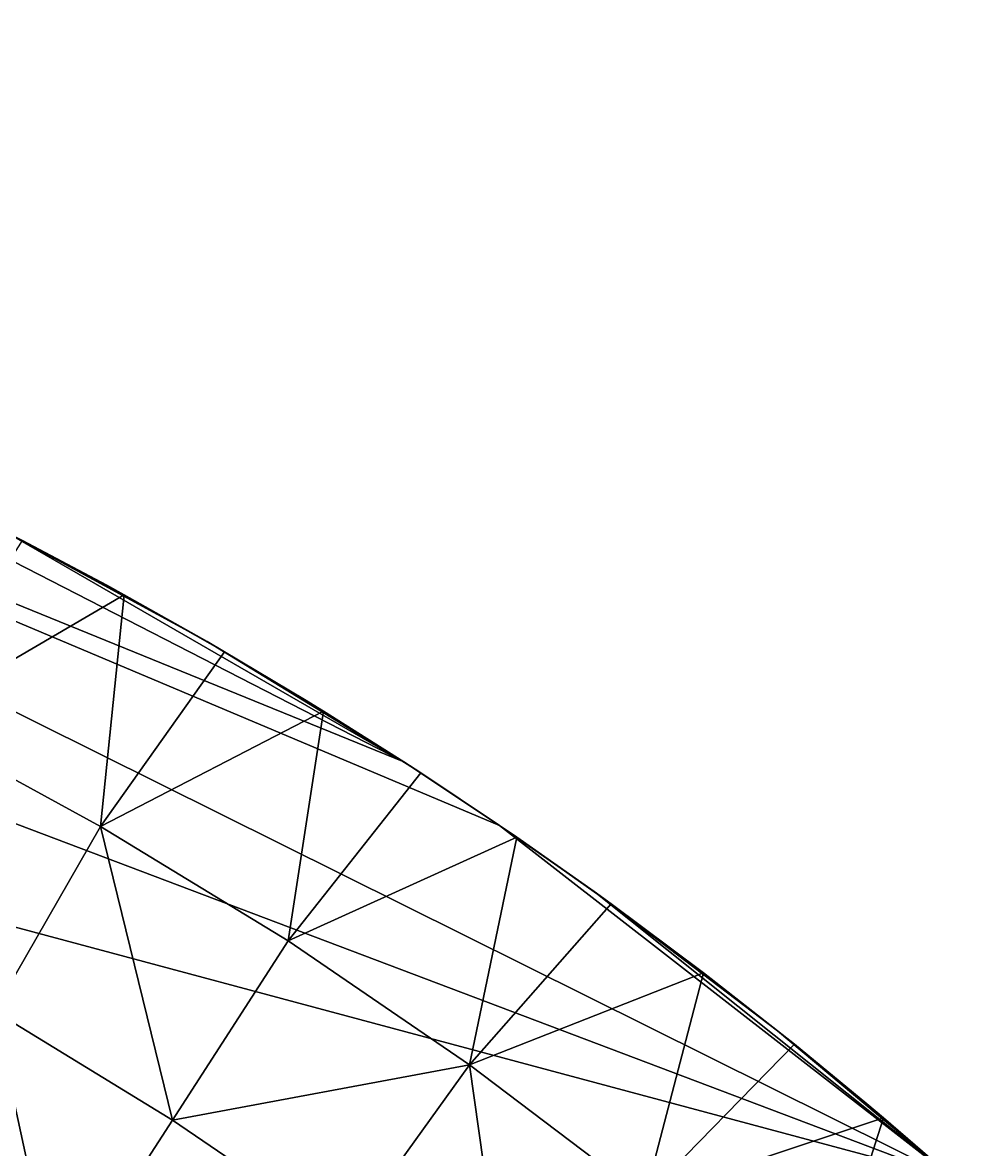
# Model space of a CAD drawing. Header units: millimetres. Extents: x -3250 to 6200, y -3250 to 3250.
# Drawn here: x 1495 to 2162, y 2457 to 3250 of the extents above; entities that cross this region are included whole.
import ezdxf

# ---------------------------------------------------------------- set-up
doc = ezdxf.new("R2010")
doc.units = ezdxf.units.MM
doc.header["$MEASUREMENT"] = 0
doc.layers.add('MESH_3D', color=2, linetype='CONTINUOUS')

msp = doc.modelspace()

# ---------------------------------------------------------------- linework, layer by layer
at = {"layer": 'MESH_3D'}
for points in [[(2150.48, 2436.79, 32500), (0, 3250, 32500), (-643.97, 3185.56, 32500)], [(2150.48, 2436.79, 32500), (643.97, 3185.56, 32500), (0, 3250, 32500)], [(2150.48, 2436.79, 32500), (-643.97, 3185.56, 32500), (-2269.27, 2326.57, 32500)], [(1763.28, 2730.08, 32500), (1187.36, 3025.34, 32500), (643.97, 3185.56, 32500)], [(1830.79, 2685.28, 32500), (1763.28, 2730.08, 32500), (643.97, 3185.56, 32500)], [(2150.48, 2436.79, 32500), (1830.79, 2685.28, 32500), (643.97, 3185.56, 32500)], [(1763.28, 2730.08, 32500), (1482.68, 2892.08, 32500), (1187.36, 3025.34, 32500)], [(1414.25, 2758.6, 24800), (1494.95, 2885.76, 25000), (1566.58, 2847.51, 25000)], [(1482.68, 2892.08, 32500), (1554.33, 2854.22, 32500), (1494.95, 2885.76, 25000)], [(1625, 2814.58, 32500), (1554.33, 2854.22, 32500), (1482.68, 2892.08, 32500)], [(1763.28, 2730.08, 32500), (1625, 2814.58, 32500), (1482.68, 2892.08, 32500)], [(1554.33, 2854.22, 32500), (1566.58, 2847.51, 25000), (1494.95, 2885.76, 25000)], [(1554.33, 2854.22, 32500), (1625, 2814.58, 32500), (1566.58, 2847.51, 25000)], [(1414.25, 2758.6, 24800), (1566.58, 2847.51, 25000), (1550, 2684.68, 24800)], [(1550, 2684.68, 24800), (1566.58, 2847.51, 25000), (1637.23, 2807.49, 25000)], [(1625, 2814.58, 32500), (1637.23, 2807.49, 25000), (1566.58, 2847.51, 25000)], [(1625, 2814.58, 32500), (1694.66, 2773.2, 32500), (1637.23, 2807.49, 25000)], [(1763.28, 2730.08, 32500), (1694.66, 2773.2, 32500), (1625, 2814.58, 32500)], [(1550, 2684.68, 24800), (1637.23, 2807.49, 25000), (1706.85, 2765.71, 25000)], [(1694.66, 2773.2, 32500), (1706.85, 2765.71, 25000), (1637.23, 2807.49, 25000)], [(1694.66, 2773.2, 32500), (1763.28, 2730.08, 32500), (1706.85, 2765.71, 25000)], [(1414.25, 2758.6, 24800), (1550, 2684.68, 24800), (1475, 2554.77, 24600)], [(1550, 2684.68, 24800), (1706.85, 2765.71, 25000), (1681.89, 2604.08, 24800)], [(1681.89, 2604.08, 24800), (1706.85, 2765.71, 25000), (1775.41, 2722.21, 25000)], [(1763.28, 2730.08, 32500), (1775.41, 2722.21, 25000), (1706.85, 2765.71, 25000)], [(1763.28, 2730.08, 32500), (1830.79, 2685.28, 32500), (1775.41, 2722.21, 25000)], [(1681.89, 2604.08, 24800), (1775.41, 2722.21, 25000), (1842.87, 2677, 25000)], [(1830.79, 2685.28, 32500), (1842.87, 2677, 25000), (1775.41, 2722.21, 25000)], [(1550, 2684.68, 24800), (1600.51, 2478.08, 24600), (1475, 2554.77, 24600)], [(1550, 2684.68, 24800), (1681.89, 2604.08, 24800), (1600.51, 2478.08, 24600)], [(1830.79, 2685.28, 32500), (1897.17, 2638.8, 32500), (1842.87, 2677, 25000)], [(2150.48, 2436.79, 32500), (1897.17, 2638.8, 32500), (1830.79, 2685.28, 32500)], [(1681.89, 2604.08, 24800), (1842.87, 2677, 25000), (1809.61, 2517.01, 24800)], [(1809.61, 2517.01, 24800), (1842.87, 2677, 25000), (1909.17, 2630.13, 25000)], [(1897.17, 2638.8, 32500), (1909.17, 2630.13, 25000), (1842.87, 2677, 25000)], [(1897.17, 2638.8, 32500), (1962.36, 2590.68, 32500), (1909.17, 2630.13, 25000)], [(2026.34, 2540.95, 32500), (1962.36, 2590.68, 32500), (1897.17, 2638.8, 32500)], [(2150.48, 2436.79, 32500), (2026.34, 2540.95, 32500), (1897.17, 2638.8, 32500)], [(1809.61, 2517.01, 24800), (1909.17, 2630.13, 25000), (1974.28, 2581.61, 25000)], [(1962.36, 2590.68, 32500), (1974.28, 2581.61, 25000), (1909.17, 2630.13, 25000)], [(1681.89, 2604.08, 24800), (1809.61, 2517.01, 24800), (1600.51, 2478.08, 24600)], [(1962.36, 2590.68, 32500), (2026.34, 2540.95, 32500), (1974.28, 2581.61, 25000)], [(1809.61, 2517.01, 24800), (1974.28, 2581.61, 25000), (1932.82, 2423.68, 24800)], [(1932.82, 2423.68, 24800), (1974.28, 2581.61, 25000), (2038.16, 2531.48, 25000)], [(2026.34, 2540.95, 32500), (2038.16, 2531.48, 25000), (1974.28, 2581.61, 25000)], [(1475, 2554.77, 24600), (1519.13, 2352.07, 24400), (1400, 2424.87, 24400)], [(1475, 2554.77, 24600), (1600.51, 2478.08, 24600), (1519.13, 2352.07, 24400)], [(2026.34, 2540.95, 32500), (2089.06, 2489.64, 32500), (2038.16, 2531.48, 25000)], [(2150.48, 2436.79, 32500), (2089.06, 2489.64, 32500), (2026.34, 2540.95, 32500)], [(1932.82, 2423.68, 24800), (2038.16, 2531.48, 25000), (2100.77, 2479.77, 25000)], [(2089.06, 2489.64, 32500), (2100.77, 2479.77, 25000), (2038.16, 2531.48, 25000)], [(1809.61, 2517.01, 24800), (1722.04, 2395.22, 24600), (1600.51, 2478.08, 24600)], [(1809.61, 2517.01, 24800), (1839.29, 2306.4, 24600), (1722.04, 2395.22, 24600)], [(1809.61, 2517.01, 24800), (1932.82, 2423.68, 24800), (1839.29, 2306.4, 24600)], [(2089.06, 2489.64, 32500), (2150.48, 2436.79, 32500), (2100.77, 2479.77, 25000)], [(1600.51, 2478.08, 24600), (1722.04, 2395.22, 24600), (1519.13, 2352.07, 24400)], [(1932.82, 2423.68, 24800), (2100.77, 2479.77, 25000), (2051.23, 2324.32, 24800)], [(2051.23, 2324.32, 24800), (2100.77, 2479.77, 25000), (2162.06, 2426.52, 25000)], [(2150.48, 2436.79, 32500), (2162.06, 2426.52, 25000), (2100.77, 2479.77, 25000)]]:
    msp.add_3dface(points, dxfattribs=at)

doc.saveas('drawing.dxf')
